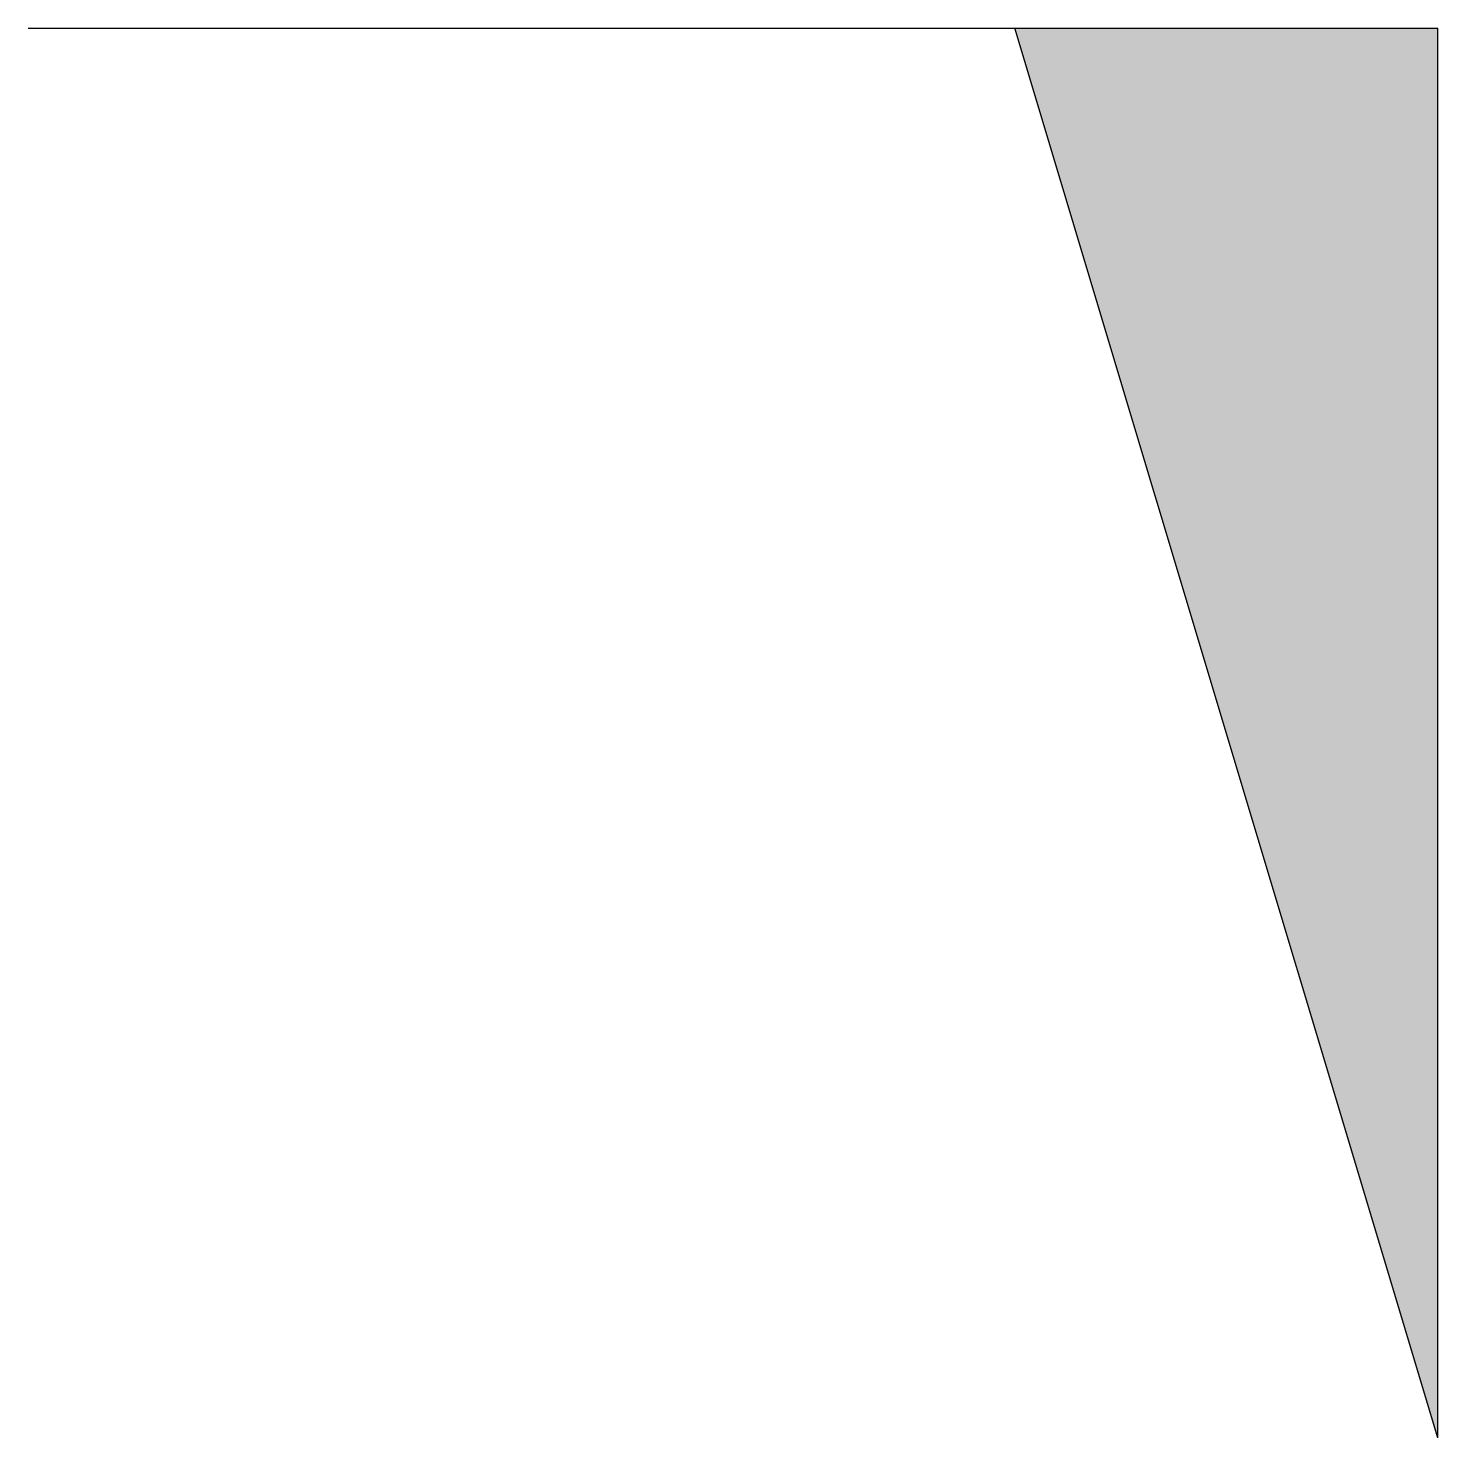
# Model space of a CAD drawing. Header units: millimetres. Extents: x 472.43 to 476.71, y 1215.69 to 1219.98.
import ezdxf

# ---------------------------------------------------------------- set-up
doc = ezdxf.new("R2010")
doc.units = ezdxf.units.MM
doc.header["$LTSCALE"] = 5
doc.header["$MEASUREMENT"] = 0
doc.layers.add('Dras_Note', color=1, linetype='Continuous')

msp = doc.modelspace()

# ---------------------------------------------------------------- linework, layer by layer
at = {"layer": 'Dras_Note'}
for p, q in [((472.4293, 1219.9751), (476.7134, 1219.9751)), ((476.7134, 1215.691), (475.4282, 1219.9751)), ((476.7134, 1215.691), (476.7134, 1219.9751))]:
    msp.add_line(p, q, dxfattribs=at)
msp.add_solid([(476.7134, 1219.9751), (475.4282, 1219.9751), (476.7134, 1215.691)], dxfattribs=at)

doc.saveas('drawing.dxf')
